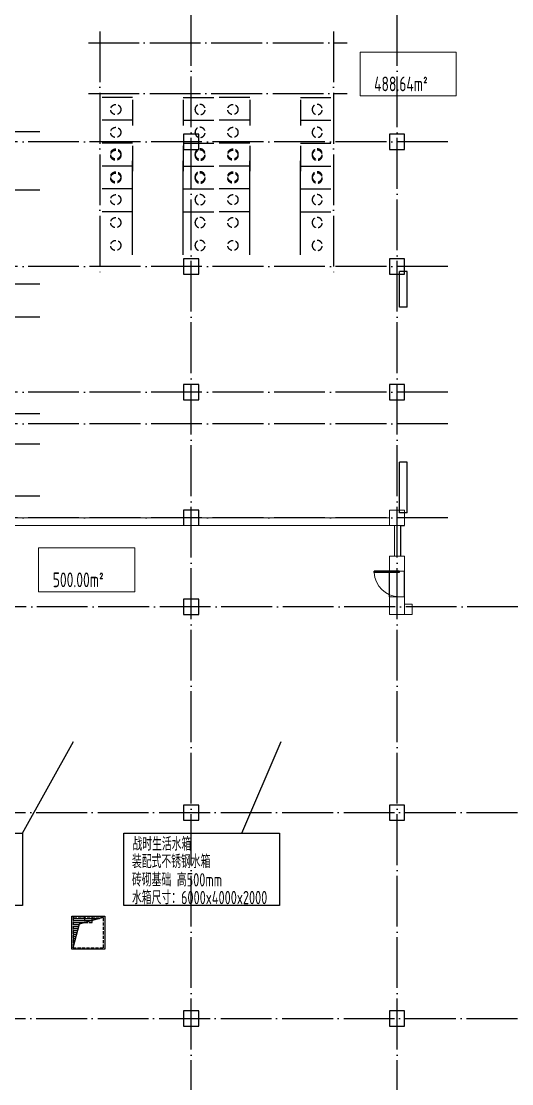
# Model space of a CAD drawing. Extents: x 115549 to 768939, y -502199 to 402497.
# Drawn here: x 261492 to 280798, y -387192 to -345373 of the extents above; entities that cross this region are included whole.
import ezdxf

# ---------------------------------------------------------------- set-up
doc = ezdxf.new("R2010")
doc.units = 0
doc.header["$LTSCALE"] = 1000
doc.header["$MEASUREMENT"] = 0
for name, pattern in [('__DASH', [0.35, 0.25, -0.1]), ('DASH', [0.35, 0.25, -0.1]), ('DOTE', [2.42, 2, -0.2, 0.02, -0.2])]:
    doc.linetypes.add(name, pattern=pattern)
for name, color, linetype in [('AXIS', 3, 'Continuous'), ('COLUMN', 9, 'Continuous'), ('DOTE', 16, 'DOTE'), ('STAIR', 50, 'Continuous'), ('人防辅助线', 7, 'Continuous'), ('人防－WINDOW', 4, 'Continuous'), ('文字', 3, 'Continuous'), ('给水', 32, 'Continuous')]:
    doc.layers.add(name, color=color, linetype=linetype)
doc.layers.add('renWALL', color=8, linetype='Continuous', lineweight=9)
doc.styles.add('TSSD_Rein', font='tssdeng.shx', dxfattribs={"width": 0.7, "bigfont": 'tssdchn.shx'})

# ---------------------------------------------------------------- blocks, each defined once
blk = doc.blocks.new('qiangzh3333')
at = {"layer": 'COLUMN', "color": 8}
for points in [[(503072501, 3697154096), (503073101, 3697154096), (503073101, 3697154696), (503072501, 3697154696)], [(503080601, 3697154096), (503081201, 3697154096), (503081201, 3697154696), (503080601, 3697154696)], [(503072501, 3697149196), (503073101, 3697149196), (503073101, 3697149796), (503072501, 3697149796)], [(503080601, 3697149196), (503081201, 3697149196), (503081201, 3697149796), (503080601, 3697149796)], [(503072501, 3697144246), (503073101, 3697144246), (503073101, 3697144846), (503072501, 3697144846)], [(503080601, 3697144246), (503081201, 3697144246), (503081201, 3697144846), (503080601, 3697144846)], [(503072501, 3697135796), (503073101, 3697135796), (503073101, 3697136396), (503072501, 3697136396)], [(503072501, 3697127696), (503073101, 3697127696), (503073101, 3697128296), (503072501, 3697128296)], [(503080601, 3697127696), (503081201, 3697127696), (503081201, 3697128296), (503080601, 3697128296)], [(503072501, 3697119596), (503073101, 3697119596), (503073101, 3697120196), (503072501, 3697120196)], [(503080601, 3697119596), (503081201, 3697119596), (503081201, 3697120196), (503080601, 3697120196)]]:
    blk.add_lwpolyline(points, close=True, dxfattribs=at)
for points in [[(503073101, 3697139296), (503073101, 3697139896), (503072501, 3697139896), (503072501, 3697139296)], [(503081051, 3697138096), (503081051, 3697139296), (503081201, 3697139296)]]:
    blk.add_lwpolyline(points, dxfattribs=at)
at = {"layer": 'renWALL', "color": 8}
for points in [[(503080601, 3697139296), (503080601, 3697139896), (503081201, 3697139896), (503081201, 3697139296), (503080601, 3697139296), (503073101, 3697139296), (503072501, 3697139296), (503065001, 3697139296), (503064401, 3697139296), (503056901, 3697139296), (503056901, 3697139896), (503056301, 3697139896), (503056301, 3697139296), (503054241, 3697139296)], [(503072501, 3697139596), (503065001, 3697139596)], [(503080601, 3697139596), (503073101, 3697139596)], [(503080801, 3697139296), (503080801, 3697138096)], [(503081201, 3697135796), (503081501, 3697135796), (503081501, 3697136196), (503081201, 3697136196)]]:
    blk.add_lwpolyline(points, dxfattribs=at)
for points in [[(503080601, 3697138096), (503081201, 3697138096), (503081201, 3697137496), (503080601, 3697137496)], [(503080601, 3697136496), (503081201, 3697136496), (503081201, 3697135796), (503080601, 3697135796)]]:
    blk.add_lwpolyline(points, close=True, dxfattribs=at)
blk = doc.blocks.new('asfa')
at = {"layer": '人防辅助线'}
for p, q in [((77817353, 42957868), (77816153, 42957868)), ((77817353, 42957768), (77817353, 42956768)), ((77817353, 42956968), (77816153, 42956968)), ((77817353, 42956068), (77816153, 42956068)), ((77817353, 42954368), (77817353, 42955368)), ((77817353, 42955168), (77816153, 42955168)), ((77817353, 42953468), (77817353, 42954468))]:
    blk.add_line(p, q, dxfattribs=at)
at = {"layer": '人防辅助线', "linetype": 'DASH'}
for centre in [(77816693, 42957393), (77816693, 42956493), (77816693, 42955643), (77816693, 42954743), (77816693, 42953843)]:
    blk.add_circle(centre, 200, dxfattribs=at)
blk = doc.blocks.new('kengyi')
at = {"layer": '给水'}
for p, q in [((2970150, 735418), (2971184, 735418)), ((2970150, 735339), (2970897, 735339)), ((2970150, 735260), (2970610, 735260)), ((2970150, 735180), (2970393, 735180)), ((2970150, 735101), (2970372, 735101)), ((2970150, 735021), (2970351, 735021)), ((2970150, 734942), (2970330, 734942)), ((2970150, 734863), (2970309, 734863)), ((2970150, 734783), (2970288, 734783)), ((2970150, 734704), (2970267, 734704)), ((2970150, 734625), (2970246, 734625)), ((2970150, 734545), (2970225, 734545)), ((2970150, 734466), (2970204, 734466)), ((2970150, 734386), (2970182, 734386))]:
    blk.add_line(p, q, dxfattribs=at)
blk.add_lwpolyline([(2970100, 735514), (2971400, 735514), (2971400, 734214), (2970100, 734214)], close=True, dxfattribs=at)
at = {"layer": '给水', "linetype": '__DASH', "ltscale": 0.5}
blk.add_lwpolyline([(2971350, 735464), (2970150, 735464), (2970150, 734264), (2971350, 734264)], close=True, dxfattribs=at)
at = {"layer": '给水'}
blk.add_lwpolyline([(2970150, 734264), (2970399, 735201), (2971350, 735464)], dxfattribs=at)
at = {"layer": '给水', "linetype": '__DASH', "ltscale": 0.5}
blk.add_lwpolyline([(2970600, 735461), (2970600, 735261), (2970900, 735261), (2970900, 735461)], dxfattribs=at)
blk = doc.blocks.new('$DorLib2D$00000001')
for p, q in [((0.45, 0.975), (0.5, 0.975)), ((0.45, 0), (0.45, 0.975)), ((0.5, 0), (0.5, 0.975)), ((0.5, 0), (0.45, 0))]:
    blk.add_line(p, q)
at = {"lineweight": 13}
blk.add_arc((0.475, 0), 0.975, 91.4693, 180, dxfattribs=at)
blk = doc.blocks.new('saaaa')
at = {"layer": 'COLUMN', "color": 8}
for p, q in [((504740790, 3696215493), (504740190, 3696215493)), ((504740190, 3696215493), (504740190, 3696214893)), ((504740790, 3696214893), (504740790, 3696215493)), ((504748890, 3696215493), (504748290, 3696215493)), ((504748290, 3696215493), (504748290, 3696214893)), ((504748890, 3696214893), (504748890, 3696215493)), ((504740190, 3696214893), (504740790, 3696214893)), ((504748290, 3696214893), (504748890, 3696214893)), ((504740790, 3696210593), (504740190, 3696210593)), ((504740190, 3696210593), (504740190, 3696209993)), ((504740790, 3696209993), (504740790, 3696210593)), ((504748890, 3696210593), (504748290, 3696210593)), ((504748290, 3696210593), (504748290, 3696209993)), ((504748890, 3696209993), (504748890, 3696210593)), ((504740190, 3696209993), (504740790, 3696209993)), ((504748290, 3696209993), (504748890, 3696209993)), ((504740790, 3696205643), (504740190, 3696205643)), ((504740190, 3696205643), (504740190, 3696205043)), ((504740790, 3696205043), (504740790, 3696205643)), ((504748890, 3696205643), (504748290, 3696205643)), ((504748290, 3696205643), (504748290, 3696205043)), ((504748890, 3696205043), (504748890, 3696205643)), ((504740190, 3696205043), (504740790, 3696205043)), ((504748290, 3696205043), (504748890, 3696205043)), ((504740790, 3696200693), (504740190, 3696200693)), ((504740190, 3696200693), (504740190, 3696200093)), ((504740790, 3696200093), (504740790, 3696200693)), ((504748740, 3696198893), (504748740, 3696200093)), ((504748740, 3696200093), (504748890, 3696200093)), ((504740790, 3696197193), (504740190, 3696197193)), ((504740190, 3696197193), (504740190, 3696196593)), ((504740790, 3696196593), (504740790, 3696197193)), ((504740190, 3696196593), (504740790, 3696196593)), ((504740790, 3696189093), (504740190, 3696189093)), ((504740190, 3696189093), (504740190, 3696188493)), ((504740790, 3696188493), (504740790, 3696189093)), ((504748890, 3696189093), (504748290, 3696189093)), ((504748290, 3696189093), (504748290, 3696188493)), ((504748890, 3696188493), (504748890, 3696189093)), ((504740190, 3696188493), (504740790, 3696188493)), ((504748290, 3696188493), (504748890, 3696188493)), ((504740790, 3696180993), (504740190, 3696180993)), ((504740190, 3696180993), (504740190, 3696180393)), ((504740790, 3696180393), (504740790, 3696180993)), ((504748890, 3696180993), (504748290, 3696180993)), ((504748290, 3696180993), (504748290, 3696180393)), ((504748890, 3696180393), (504748890, 3696180993)), ((504740190, 3696180393), (504740790, 3696180393)), ((504748290, 3696180393), (504748890, 3696180393))]:
    blk.add_line(p, q, dxfattribs=at)
at = {"layer": 'renWALL', "color": 8}
for p, q in [((504748290, 3696200093), (504748290, 3696200693)), ((504748290, 3696200693), (504748890, 3696200693)), ((504748890, 3696200693), (504748890, 3696200093)), ((504740190, 3696200393), (504732690, 3696200393)), ((504748290, 3696200393), (504740790, 3696200393)), ((504740190, 3696200093), (504732690, 3696200093)), ((504740790, 3696200093), (504740190, 3696200093)), ((504748290, 3696200093), (504740790, 3696200093)), ((504748890, 3696200093), (504748290, 3696200093)), ((504748490, 3696200093), (504748490, 3696198893)), ((504748290, 3696198893), (504748890, 3696198893)), ((504748290, 3696198293), (504748290, 3696198893)), ((504748890, 3696198893), (504748890, 3696198293)), ((504748890, 3696198293), (504748290, 3696198293)), ((504748290, 3696197293), (504748890, 3696197293)), ((504748290, 3696196593), (504748290, 3696197293)), ((504748890, 3696197293), (504748890, 3696196593)), ((504749190, 3696196993), (504748890, 3696196993)), ((504749190, 3696196593), (504749190, 3696196993)), ((504748890, 3696196593), (504748290, 3696196593)), ((504748890, 3696196593), (504749190, 3696196593))]:
    blk.add_line(p, q, dxfattribs=at)
blk = doc.blocks.new('33-2')
at = {"layer": 'AXIS'}
blk.add_line((2252419, 556823), (2252419, 554809), dxfattribs=at)
at = {"layer": 'DOTE', "color": 8, "linetype": 'DOTE'}
for p, q in [((2223819, 554809), (2223819, 573779)), ((2226019, 566045), (2226019, 573779)), ((2233819, 554809), (2233819, 573779)), ((2235869, 563645), (2235869, 573779)), ((2238569, 566045), (2238569, 573779)), ((2241269, 566045), (2241269, 573779)), ((2245719, 554809), (2245719, 573779)), ((2248819, 566045), (2248819, 573779)), ((2253519, 566045), (2253519, 573779)), ((2255719, 554809), (2255719, 573779)), ((2257219, 572045), (2222351, 572045)), ((2230720, 560507), (2230720, 570641)), ((2243670, 561157), (2243670, 570641)), ((2257219, 569745), (2222351, 569745)), ((2257219, 566045), (2222351, 566045)), ((2227119, 554809), (2227119, 566045)), ((2230019, 554809), (2230019, 566045)), ((2241319, 554809), (2241319, 566045)), ((2249519, 554809), (2249519, 566045)), ((2252419, 554809), (2252419, 566045)), ((2257219, 564745), (2222351, 564745)), ((2237819, 554809), (2237819, 563645)), ((2244319, 554809), (2244319, 563645)), ((2240019, 562395), (2222351, 562395)), ((2257219, 560945), (2222351, 560945)), ((2257219, 559745), (2222351, 559745)), ((2257219, 557695), (2222351, 557695)), ((2241319, 557145), (2223819, 557145))]:
    blk.add_line(p, q, dxfattribs=at)

msp = doc.modelspace()

# ---------------------------------------------------------------- linework, layer by layer
for p, q in [((261544.7, -377325.1), (263552.8, -373721.8)), ((270174.3, -377325.1), (271718.3, -373721.8))]:
    msp.add_line(p, q)
at = {"color": 0}
for points in [[(255426.3, -377325.1), (261544.7, -377325.1), (261544.7, -380181.5), (255426.3, -380181.5)], [(265532.3, -377325.1), (271650.7, -377325.1), (271650.7, -380181.5), (265532.3, -380181.5)]]:
    msp.add_lwpolyline(points, close=True, dxfattribs=at)
at = {"layer": 'DOTE', "color": 1}
for p, q in [((268183.3, -472963.5), (268183.3, -308021.8)), ((276283.3, -472963.5), (276283.3, -308021.8)), ((264583, -345771.8), (264583, -355340.4)), ((273783.3, -345771.8), (273783.3, -355340.4)), ((264133, -346221.8), (274326.6, -346221.8)), ((264133, -348221.8), (274326.5, -348221.8)), ((278283.3, -350121.8), (225783.3, -350121.8)), ((278283.3, -355021.8), (225783.3, -355021.8)), ((278283.3, -359971.8), (259720.9, -359971.8)), ((278283.3, -361221.8), (225783.3, -361221.8)), ((278283.3, -364921.8), (259720.9, -364921.8)), ((382683.3, -368421.8), (225783.3, -368421.8)), ((225783.3, -376521.8), (452683.3, -376521.8)), ((225783.3, -384621.8), (452683.3, -384621.8))]:
    msp.add_line(p, q, dxfattribs=at)
at = {"layer": 'STAIR'}
for p, q in [((276683.3, -355221.8), (276383.3, -355221.8)), ((276383.3, -356621.8), (276383.3, -355227.8)), ((276683.3, -356621.8), (276683.3, -355221.8)), ((276683.3, -356621.8), (276383.3, -356621.8)), ((276383.3, -364721.8), (276383.3, -362721.8)), ((276683.3, -362721.8), (276383.3, -362721.8)), ((276683.3, -364721.8), (276683.3, -362721.8)), ((276683.3, -364721.8), (276383.3, -364721.8))]:
    msp.add_line(p, q, dxfattribs=at)
at = {"layer": '人防－WINDOW'}
for p, q in [((275983.3, -368021.8), (275983.3, -367021.8)), ((276583.3, -368021.8), (276583.3, -367021.8))]:
    msp.add_line(p, q, dxfattribs=at)
at = {"layer": '文字', "color": 6, "lineweight": 15}
for points in [[(274826.6, -346586.9), (278613.5, -346586.9), (278613.5, -348313.3), (274826.6, -348313.3)], [(262177.5, -366105.4), (265964.4, -366105.4), (265964.4, -367831.8), (262177.5, -367831.8)]]:
    msp.add_lwpolyline(points, close=True, dxfattribs=at)

# ---------------------------------------------------------------- block references
for name, p in [('saaaa', (-504472306.5, -3696565314.4)), ('33-2', (-1994995.8, -921766.8)), ('asfa', (-77551481.9, -43306239.9)), ('asfa', (-77546870.1, -43306239.9)), ('asfa', (-77551481.9, -43308039.9)), ('asfa', (-77546870.1, -43308039.9))]:
    msp.add_blockref(name, p)
at = {"xscale": -1}
for p in [(78085223.9, -43306239.9), (78089835.6, -43306239.9), (78085223.9, -43308039.9), (78089835.6, -43308039.9)]:
    msp.add_blockref('asfa', p, dxfattribs=at)
at = {"layer": 'renWALL', "color": 8}
msp.add_blockref('qiangzh3333', (-502804617.7, -3697504518), dxfattribs=at)
at = {"layer": '人防－WINDOW', "xscale": -1000, "yscale": -1000, "zscale": -1000, "rotation": 270}
msp.add_blockref('$DorLib2D$00000001', (276361.6, -367521.8), dxfattribs=at)
at = {"layer": '给水'}
msp.add_blockref('kengyi', (-2706616.7, -1116104.6), dxfattribs=at)

# ---------------------------------------------------------------- texts
at = {"layer": '文字', "color": 7, "lineweight": 15, "style": 'TSSD_Rein', "width": 0.7}
for s, p in [('488.64m%%1402%%141%%141', (275381.3, -348129.6)), ('500.00m%%1402%%141%%141', (262732.3, -367648.2))]:
    msp.add_text(s, height=580, dxfattribs=at).set_placement(p)
at = {"layer": '文字', "color": 7, "style": 'TSSD_Rein', "width": 0.7}
for s, height, p in [('战时生活水箱', 525.26, (265870.9, -378019.2)), ('装配式不锈钢水箱 ', 525.26, (265850, -378707.1)), ('砖砌基础 高500mm ', 525.263, (265850, -379427.9)), ('水箱尺寸：6000x4000x2000', 525.263, (265850, -380126.7))]:
    msp.add_text(s, height=height, dxfattribs=at).set_placement(p)

doc.saveas('drawing.dxf')
